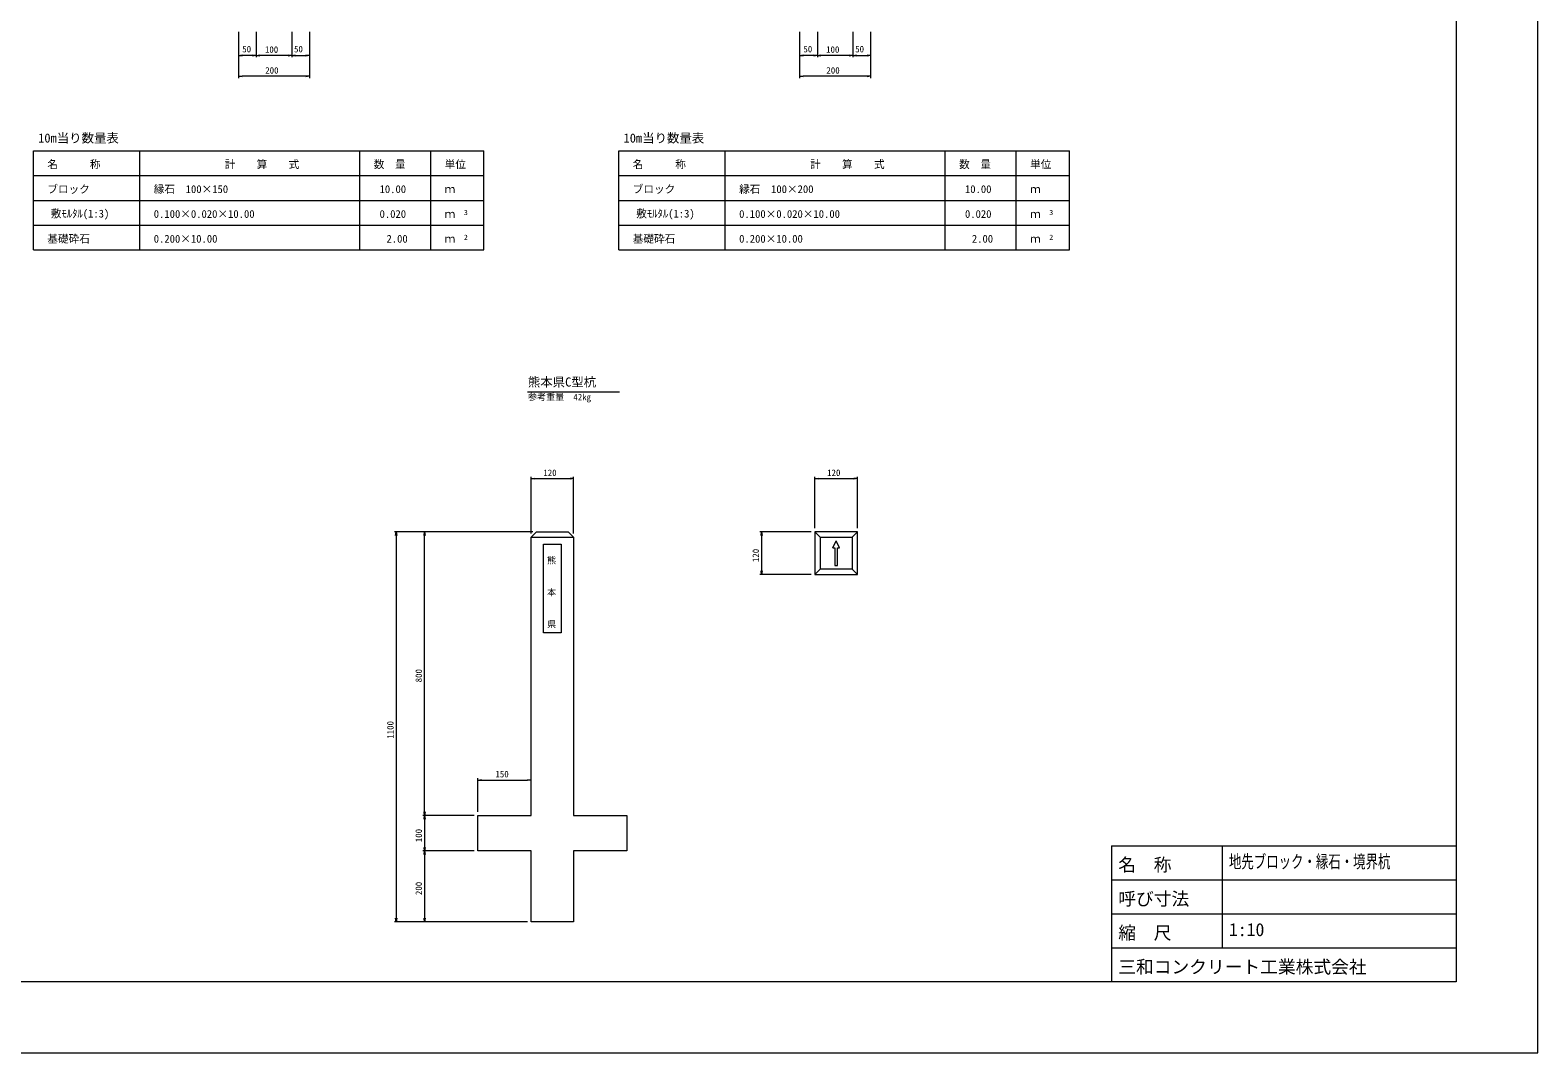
# Model space of a CAD drawing. Units: millimetres on the paper. Extents: x 0 to 841, y 0 to 594.
# Drawn here: x 416 to 841, y 0 to 288.5 of the extents above; entities that cross this region are included whole.
import ezdxf
from ezdxf.enums import TextEntityAlignment as Align

# ---------------------------------------------------------------- set-up
doc = ezdxf.new("R2010")
doc.units = ezdxf.units.MM
for name, color, linetype, lineweight in [('D-MTR-FRAM（材料表図枠）', 2, 'Continuous', 18), ('D-STR-DIM（寸法）', 7, 'Continuous', 18), ('D-STR-HTXT（旗揚げ）', 7, 'Continuous', 18), ('D-STR-STRn（構造物）', 7, 'Continuous', 18), ('D-STR（構造物外形線）', 1, 'Continuous', 18), ('D-TTL(外枠）', 2, 'Continuous', 18), ('DEFPOINTS_2', 8, 'Continuous', 18)]:
    doc.layers.add(name, color=color, linetype=linetype, lineweight=lineweight)
for name, color, linetype in [('D-MTR-TXT(文字列）', 7, 'Continuous'), ('D-MTR（材料表タイトル）', 7, 'Continuous'), ('D-STR-TXT（文字）', 7, 'Continuous'), ('D-TTL-TXT（文字）', 7, 'Continuous')]:
    doc.layers.add(name, color=color, linetype=linetype)
doc.styles.add('ＭＳ ゴシック', font='')
doc.styles.get('ＭＳ ゴシック').set_extended_font_data('MS Gothic')

msp = doc.modelspace()

# ---------------------------------------------------------------- linework, layer by layer
at = {"layer": 'D-MTR-FRAM（材料表図枠）'}
for p, q in [((416.926, 254.446), (543.926, 254.446)), ((416.926, 226.446), (416.926, 254.446)), ((446.926, 226.446), (446.926, 254.446)), ((508.926, 226.446), (508.926, 254.446)), ((528.926, 226.446), (528.926, 254.446)), ((543.926, 226.446), (543.926, 254.446)), ((581.937, 254.446), (708.937, 254.446)), ((581.937, 226.446), (581.937, 254.446)), ((611.937, 226.446), (611.937, 254.446)), ((673.937, 226.446), (673.937, 254.446)), ((693.937, 226.446), (693.937, 254.446)), ((708.937, 226.446), (708.937, 254.446)), ((416.926, 247.446), (543.926, 247.446)), ((581.937, 247.446), (708.937, 247.446)), ((416.926, 240.446), (543.926, 240.446)), ((581.937, 240.446), (708.937, 240.446)), ((416.926, 233.446), (543.926, 233.446)), ((581.937, 233.446), (708.937, 233.446)), ((416.926, 226.446), (543.926, 226.446)), ((581.937, 226.446), (708.937, 226.446))]:
    msp.add_line(p, q, dxfattribs=at)
at = {"layer": 'D-STR-DIM（寸法）'}
for p, q in [((474.724, 287.956), (474.724, 280.812)), ((474.724, 287.956), (474.724, 274.937)), ((479.724, 287.956), (479.724, 280.812)), ((479.724, 287.956), (479.724, 280.812)), ((489.724, 287.956), (489.724, 280.812)), ((489.724, 287.956), (489.724, 280.812)), ((494.724, 287.956), (494.724, 280.812)), ((494.724, 287.956), (494.724, 274.937)), ((632.907, 287.956), (632.907, 280.812)), ((632.907, 287.956), (632.907, 274.937)), ((637.907, 287.956), (637.907, 280.812)), ((637.907, 287.956), (637.907, 280.812)), ((647.907, 287.956), (647.907, 280.812)), ((647.907, 287.956), (647.907, 280.812)), ((652.907, 287.956), (652.907, 280.812)), ((652.907, 287.956), (652.907, 274.937)), ((474.724, 281.312), (475.724, 281.479)), ((475.724, 281.146), (474.724, 281.312)), ((474.724, 281.312), (475.724, 281.312)), ((478.724, 281.312), (475.724, 281.312)), ((478.724, 281.479), (479.724, 281.312)), ((479.724, 281.312), (478.724, 281.146)), ((479.724, 281.312), (478.724, 281.312)), ((479.724, 281.312), (480.724, 281.479)), ((480.724, 281.146), (479.724, 281.312)), ((479.724, 281.312), (480.724, 281.312)), ((488.724, 281.312), (480.724, 281.312)), ((488.724, 281.479), (489.724, 281.312)), ((489.724, 281.312), (488.724, 281.146)), ((489.724, 281.312), (488.724, 281.312)), ((489.724, 281.312), (490.724, 281.479)), ((490.724, 281.146), (489.724, 281.312)), ((489.724, 281.312), (490.724, 281.312)), ((490.724, 281.312), (493.724, 281.312)), ((493.724, 281.479), (494.724, 281.312)), ((494.724, 281.312), (493.724, 281.146)), ((494.724, 281.312), (493.724, 281.312)), ((632.907, 281.312), (633.907, 281.479)), ((633.907, 281.146), (632.907, 281.312)), ((632.907, 281.312), (633.907, 281.312)), ((636.907, 281.312), (633.907, 281.312)), ((636.907, 281.479), (637.907, 281.312)), ((637.907, 281.312), (636.907, 281.146)), ((637.907, 281.312), (636.907, 281.312)), ((637.907, 281.312), (638.907, 281.479)), ((638.907, 281.146), (637.907, 281.312)), ((637.907, 281.312), (638.907, 281.312)), ((646.907, 281.312), (638.907, 281.312)), ((646.907, 281.479), (647.907, 281.312)), ((647.907, 281.312), (646.907, 281.146)), ((647.907, 281.312), (646.907, 281.312)), ((647.907, 281.312), (648.907, 281.479)), ((648.907, 281.146), (647.907, 281.312)), ((647.907, 281.312), (648.907, 281.312)), ((648.907, 281.312), (651.907, 281.312)), ((651.907, 281.479), (652.907, 281.312)), ((652.907, 281.312), (651.907, 281.146)), ((652.907, 281.312), (651.907, 281.312)), ((474.724, 275.437), (475.724, 275.604)), ((475.724, 275.27), (474.724, 275.437)), ((474.724, 275.437), (475.724, 275.437)), ((493.724, 275.437), (475.724, 275.437)), ((493.724, 275.604), (494.724, 275.437)), ((494.724, 275.437), (493.724, 275.27)), ((494.724, 275.437), (493.724, 275.437)), ((632.907, 275.437), (633.907, 275.604)), ((633.907, 275.27), (632.907, 275.437)), ((632.907, 275.437), (633.907, 275.437)), ((651.907, 275.437), (633.907, 275.437)), ((651.907, 275.604), (652.907, 275.437)), ((652.907, 275.437), (651.907, 275.27)), ((652.907, 275.437), (651.907, 275.437)), ((557.195, 146.452), (557.195, 162.452)), ((557.195, 161.952), (558.195, 162.119)), ((558.195, 161.785), (557.195, 161.952)), ((557.195, 161.952), (558.195, 161.952)), ((558.195, 161.952), (568.195, 161.952)), ((568.195, 162.119), (569.195, 161.952)), ((569.195, 161.952), (568.195, 161.785)), ((569.195, 161.952), (568.195, 161.952)), ((569.195, 146.452), (569.195, 162.452)), ((637.195, 147.952), (637.195, 162.452)), ((637.195, 161.952), (638.195, 162.119)), ((638.195, 161.785), (637.195, 161.952)), ((637.195, 161.952), (638.195, 161.952)), ((638.195, 161.952), (648.195, 161.952)), ((648.195, 162.119), (649.195, 161.952)), ((649.195, 161.952), (648.195, 161.785)), ((649.195, 161.952), (648.195, 161.952)), ((649.195, 147.952), (649.195, 162.452)), ((557.695, 146.952), (518.695, 146.952)), ((519.029, 145.952), (519.195, 146.952)), ((519.195, 146.952), (519.362, 145.952)), ((519.195, 146.952), (519.195, 145.952)), ((519.195, 145.952), (519.195, 37.952)), ((557.695, 146.952), (526.695, 146.952)), ((527.029, 145.952), (527.195, 146.952)), ((527.195, 146.952), (527.362, 145.952)), ((527.195, 146.952), (527.195, 145.952)), ((527.195, 67.952), (527.195, 145.952)), ((636.195, 146.952), (621.695, 146.952)), ((622.029, 145.952), (622.195, 146.952)), ((622.195, 146.952), (622.362, 145.952)), ((622.195, 146.952), (622.195, 145.952)), ((622.195, 145.952), (622.195, 135.952)), ((636.195, 134.952), (621.695, 134.952)), ((622.195, 134.952), (622.029, 135.952)), ((622.362, 135.952), (622.195, 134.952)), ((622.195, 134.952), (622.195, 135.952)), ((542.195, 67.952), (542.195, 77.452)), ((542.195, 76.952), (543.195, 77.119)), ((543.195, 76.785), (542.195, 76.952)), ((542.195, 76.952), (543.195, 76.952)), ((543.195, 76.952), (556.195, 76.952)), ((556.195, 77.119), (557.195, 76.952)), ((557.195, 76.952), (556.195, 76.785)), ((557.195, 76.952), (556.195, 76.952)), ((557.195, 67.952), (557.195, 77.452)), ((541.195, 66.952), (526.695, 66.952)), ((541.195, 66.952), (526.695, 66.952)), ((527.195, 66.952), (527.029, 67.952)), ((527.029, 65.952), (527.195, 66.952)), ((527.362, 67.952), (527.195, 66.952)), ((527.195, 66.952), (527.195, 67.952)), ((527.195, 66.952), (527.362, 65.952)), ((527.195, 66.952), (527.195, 65.952)), ((527.195, 65.952), (527.195, 57.952)), ((541.195, 56.952), (526.695, 56.952)), ((541.195, 56.952), (526.695, 56.952)), ((527.195, 56.952), (527.029, 57.952)), ((527.029, 55.952), (527.195, 56.952)), ((527.362, 57.952), (527.195, 56.952)), ((527.195, 56.952), (527.195, 57.952)), ((527.195, 56.952), (527.362, 55.952)), ((527.195, 56.952), (527.195, 55.952)), ((527.195, 55.952), (527.195, 37.952)), ((556.195, 36.952), (518.695, 36.952)), ((519.195, 36.952), (519.029, 37.952)), ((519.362, 37.952), (519.195, 36.952)), ((519.195, 36.952), (519.195, 37.952)), ((556.195, 36.952), (526.695, 36.952)), ((527.195, 36.952), (527.029, 37.952)), ((527.362, 37.952), (527.195, 36.952)), ((527.195, 36.952), (527.195, 37.952))]:
    msp.add_line(p, q, dxfattribs=at)
at = {"layer": 'D-STR-HTXT（旗揚げ）'}
msp.add_line((556.214, 186.42), (582.161, 186.42), dxfattribs=at)
at = {"layer": 'D-STR-STRn（構造物）'}
for p, q in [((560.695, 118.452), (560.695, 143.452)), ((560.695, 143.452), (565.695, 143.452)), ((565.695, 143.452), (565.695, 118.452)), ((642.263, 142.452), (643.195, 144.452)), ((642.263, 142.452), (642.795, 142.452)), ((642.795, 142.452), (642.795, 137.452)), ((644.128, 142.452), (643.195, 144.452)), ((643.595, 142.452), (644.128, 142.452)), ((643.595, 137.452), (643.595, 142.452)), ((642.795, 137.452), (643.595, 137.452)), ((565.695, 118.452), (560.695, 118.452))]:
    msp.add_line(p, q, dxfattribs=at)
at = {"layer": 'D-STR（構造物外形線）'}
for p, q in [((558.695, 146.952), (557.195, 145.452)), ((557.195, 145.452), (569.195, 145.452)), ((557.195, 66.952), (557.195, 145.452)), ((558.695, 146.952), (567.695, 146.952)), ((569.195, 145.452), (567.695, 146.952)), ((569.195, 145.452), (569.195, 66.952)), ((637.195, 146.952), (638.695, 145.452)), ((649.195, 146.952), (637.195, 146.952)), ((637.195, 146.952), (637.195, 134.952)), ((638.695, 145.452), (638.695, 136.452)), ((638.695, 145.452), (647.695, 145.452)), ((647.695, 145.452), (649.195, 146.952)), ((647.695, 145.452), (647.695, 136.452)), ((649.195, 134.952), (649.195, 146.952)), ((638.695, 136.452), (637.195, 134.952)), ((647.695, 136.452), (638.695, 136.452)), ((649.195, 134.952), (647.695, 136.452)), ((637.195, 134.952), (649.195, 134.952)), ((542.195, 66.952), (557.195, 66.952)), ((542.195, 56.952), (542.195, 66.952)), ((569.195, 66.952), (584.195, 66.952)), ((584.195, 66.952), (584.195, 56.952)), ((557.195, 56.952), (542.195, 56.952)), ((557.195, 36.952), (557.195, 56.952)), ((569.195, 56.952), (569.195, 36.952)), ((584.195, 56.952), (569.195, 56.952)), ((569.195, 36.952), (557.195, 36.952))]:
    msp.add_line(p, q, dxfattribs=at)
at = {"layer": 'D-TTL(外枠）'}
for p, q in [((818, 574), (818, 20)), ((720.8, 58.4), (818, 58.4)), ((720.8, 58.4), (720.8, 20)), ((752, 58.4), (752, 29.6)), ((720.8, 48.8), (818, 48.8)), ((720.8, 39.2), (818, 39.2)), ((720.8, 29.6), (818, 29.6)), ((818, 20), (23, 20))]:
    msp.add_line(p, q, dxfattribs=at)
at = {"layer": 'DEFPOINTS_2'}
for p, q in [((841, 0), (841, 594)), ((0, 0), (841, 0))]:
    msp.add_line(p, q, dxfattribs=at)

# ---------------------------------------------------------------- texts
at = {"layer": 'D-MTR-TXT(文字列）', "style": 'ＭＳ ゴシック'}
for s, height, p in [('名\u3000\u3000\u3000称', 2.199, (420.848, 248.849)), ('計\u3000\u3000算\u3000\u3000式', 2.199, (470.856, 248.849)), ('数\u3000量', 2.199, (512.848, 248.849)), ('単位', 2.199, (532.848, 248.849)), ('名\u3000\u3000\u3000称', 2.199, (585.86, 248.849)), ('計\u3000\u3000算\u3000\u3000式', 2.199, (635.868, 248.849)), ('数\u3000量', 2.199, (677.86, 248.849)), ('単位', 2.199, (697.86, 248.849)), ('ブロック', 2.199, (420.848, 241.849)), ('縁石\u3000100×150', 2.199, (450.848, 241.849)), ('10.00', 2.199, (514.5, 241.849)), ('ｍ', 2.199, (532.848, 241.849)), ('ブロック', 2.199, (585.86, 241.849)), ('縁石\u3000100×200', 2.199, (615.86, 241.849)), ('10.00', 2.199, (679.511, 241.849)), ('ｍ', 2.199, (697.86, 241.849)), ('敷ﾓﾙﾀﾙ(1:3)', 2.199, (421.848, 234.95)), ('敷ﾓﾙﾀﾙ(1:3)', 2.199, (586.86, 234.95)), ('0.100×0.020×10.00', 2.199, (450.848, 234.849)), ('0.020', 2.199, (514.5, 234.849)), ('ｍ', 2.199, (532.848, 234.849)), ('3', 1.466, (538.251, 235.854)), ('0.100×0.020×10.00', 2.199, (615.86, 234.849)), ('0.020', 2.199, (679.511, 234.849)), ('ｍ', 2.199, (697.86, 234.849)), ('3', 1.466, (703.262, 235.854)), ('基礎砕石', 2.199, (420.848, 227.849)), ('0.200×10.00', 2.199, (450.848, 227.849)), ('2.00', 2.199, (516.449, 227.849)), ('ｍ', 2.199, (532.848, 227.849)), ('2', 1.466, (538.251, 228.854)), ('基礎砕石', 2.199, (585.86, 227.849)), ('0.200×10.00', 2.199, (615.86, 227.849)), ('2.00', 2.199, (681.461, 227.849)), ('ｍ', 2.199, (697.86, 227.849)), ('2', 1.466, (703.262, 228.854))]:
    msp.add_text(s, height=height, dxfattribs=at).set_placement(p, align=Align.BOTTOM_LEFT)
at = {"layer": 'D-MTR（材料表タイトル）', "style": 'ＭＳ ゴシック'}
for p in [(418.268, 255.971), (583.28, 255.971)]:
    msp.add_text('10m当り数量表', height=2.566, dxfattribs=at).set_placement(p, align=Align.BOTTOM_LEFT)
at = {"layer": 'D-STR-DIM（寸法）', "style": 'ＭＳ ゴシック'}
for s, p in [('50', (475.798, 281.635)), ('100', (482.193, 281.512)), ('50', (490.389, 281.635)), ('50', (633.98, 281.635)), ('100', (640.375, 281.512)), ('50', (648.572, 281.635)), ('200', (482.275, 275.637)), ('200', (640.458, 275.637)), ('120', (560.664, 162.152)), ('120', (640.664, 162.152)), ('150', (547.164, 77.152))]:
    msp.add_text(s, height=1.833, dxfattribs=at).set_placement(p, align=Align.BOTTOM_LEFT)
for s, p in [('120', (621.995, 138.42)), ('800', (526.995, 104.509)), ('1100', (518.995, 88.608)), ('100', (526.995, 59.42)), ('200', (526.995, 44.503))]:
    msp.add_text(s, height=1.833, rotation=90, dxfattribs=at).set_placement(p, align=Align.BOTTOM_LEFT)
at = {"layer": 'D-STR-TXT（文字）', "style": 'ＭＳ ゴシック'}
for s, p in [('熊', (561.695, 137.452)), ('本', (561.695, 128.452)), ('県', (561.695, 119.452))]:
    msp.add_text(s, height=1.833, dxfattribs=at).set_placement(p, align=Align.BOTTOM_LEFT)
at = {"layer": 'D-TTL-TXT（文字）', "style": 'ＭＳ ゴシック'}
for s, height, p in [('熊本県C型杭', 2.566, (556.306, 187.163)), ('参考重量\u300042kg', 1.833, (556.306, 183.5)), ('名\u3000称', 3.666, (722.731, 50.114)), ('呼び寸法', 3.666, (722.731, 40.514)), ('縮\u3000尺', 3.666, (722.731, 30.914)), ('1:10', 3.666, (753.931, 31.827)), ('三和コンクリート工業株式会社', 3.666, (722.731, 21.314))]:
    msp.add_text(s, height=height, dxfattribs=at).set_placement(p, align=Align.BOTTOM_LEFT)
at = {"layer": 'D-TTL-TXT（文字）', "style": 'ＭＳ ゴシック', "width": 0.7}
msp.add_text('地先ブロック・縁石・境界杭', height=3.666, dxfattribs=at).set_placement((753.931, 51.027), align=Align.BOTTOM_LEFT)

doc.saveas('drawing.dxf')
